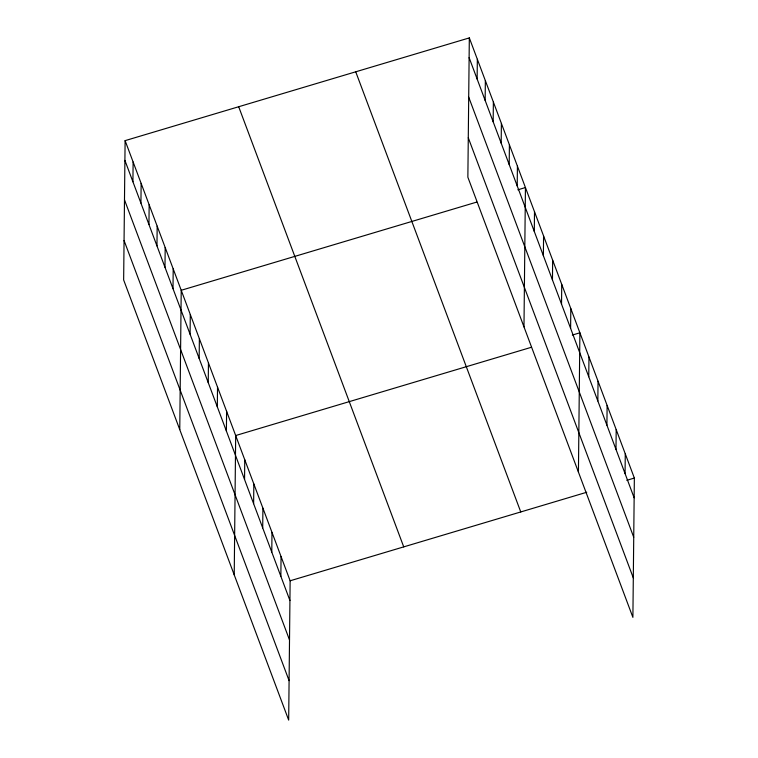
<?xml version="1.0" encoding="UTF-8"?>
<svg xmlns="http://www.w3.org/2000/svg" width="758" height="758" viewBox="0 0 758 758"><rect width="100%" height="100%" fill="white"/><g stroke="black" fill="none" stroke-linecap="round" stroke-linejoin="round"><path stroke-width="1.14" d="M125.108 140.637L123.649 279.948L288.675 720.1L290.134 580.78L125.108 140.637L469.325 37.9L634.351 478.052L632.892 617.363L467.866 177.22L469.325 37.9M132.915 181.759L133.124 162.013M140.931 203.135L141.14 183.389M148.947 224.52L149.155 204.774M156.963 245.895L157.171 226.149M164.979 267.271L165.187 247.525M172.995 288.656L173.203 268.91M179.76 429.596L181.219 290.286L476.754 202.083M190.087 334.24L190.296 314.494M199.165 358.449L199.373 338.703M208.242 382.657L208.45 362.911M217.319 406.866L217.527 387.12M226.396 431.075L226.604 411.329M234.222 574.848L235.681 435.537L531.206 347.335M244.55 479.492L244.758 459.746M253.627 503.7L253.835 483.955M262.704 527.909L262.912 508.163M271.781 552.118L271.98 532.372M280.858 576.326L281.057 556.58M477.133 79.022L477.341 59.276M485.148 100.407L485.357 80.661M493.164 121.782L493.373 102.036M501.18 143.158L501.389 123.412M509.196 164.543L509.404 144.797M517.212 185.918L517.42 166.173M523.977 326.869L525.436 187.548L517.856 189.813M534.305 231.503L534.504 211.757M543.382 255.711L543.581 235.965M552.459 279.92L552.658 260.174M561.536 304.129L561.735 284.383M570.613 328.337L570.812 308.591M578.43 472.12L579.889 332.8L572.318 335.064M588.758 376.754L588.966 357.009M597.835 400.963L598.043 381.217M606.912 425.172L607.12 405.426M615.989 449.38L616.197 429.634M625.066 473.589L625.274 453.843M290.134 580.78L586.749 492.255M626.781 480.307L634.351 478.052M469.117 57.646L634.143 497.798M468.7 97.109L633.735 537.251M468.273 137.757L633.309 577.909M355.729 71.802L520.765 511.953M238.694 106.736L403.73 546.878M124.899 160.383L289.935 600.535M124.483 199.837L289.518 639.989M124.056 240.494L289.092 680.646"/></g></svg>
